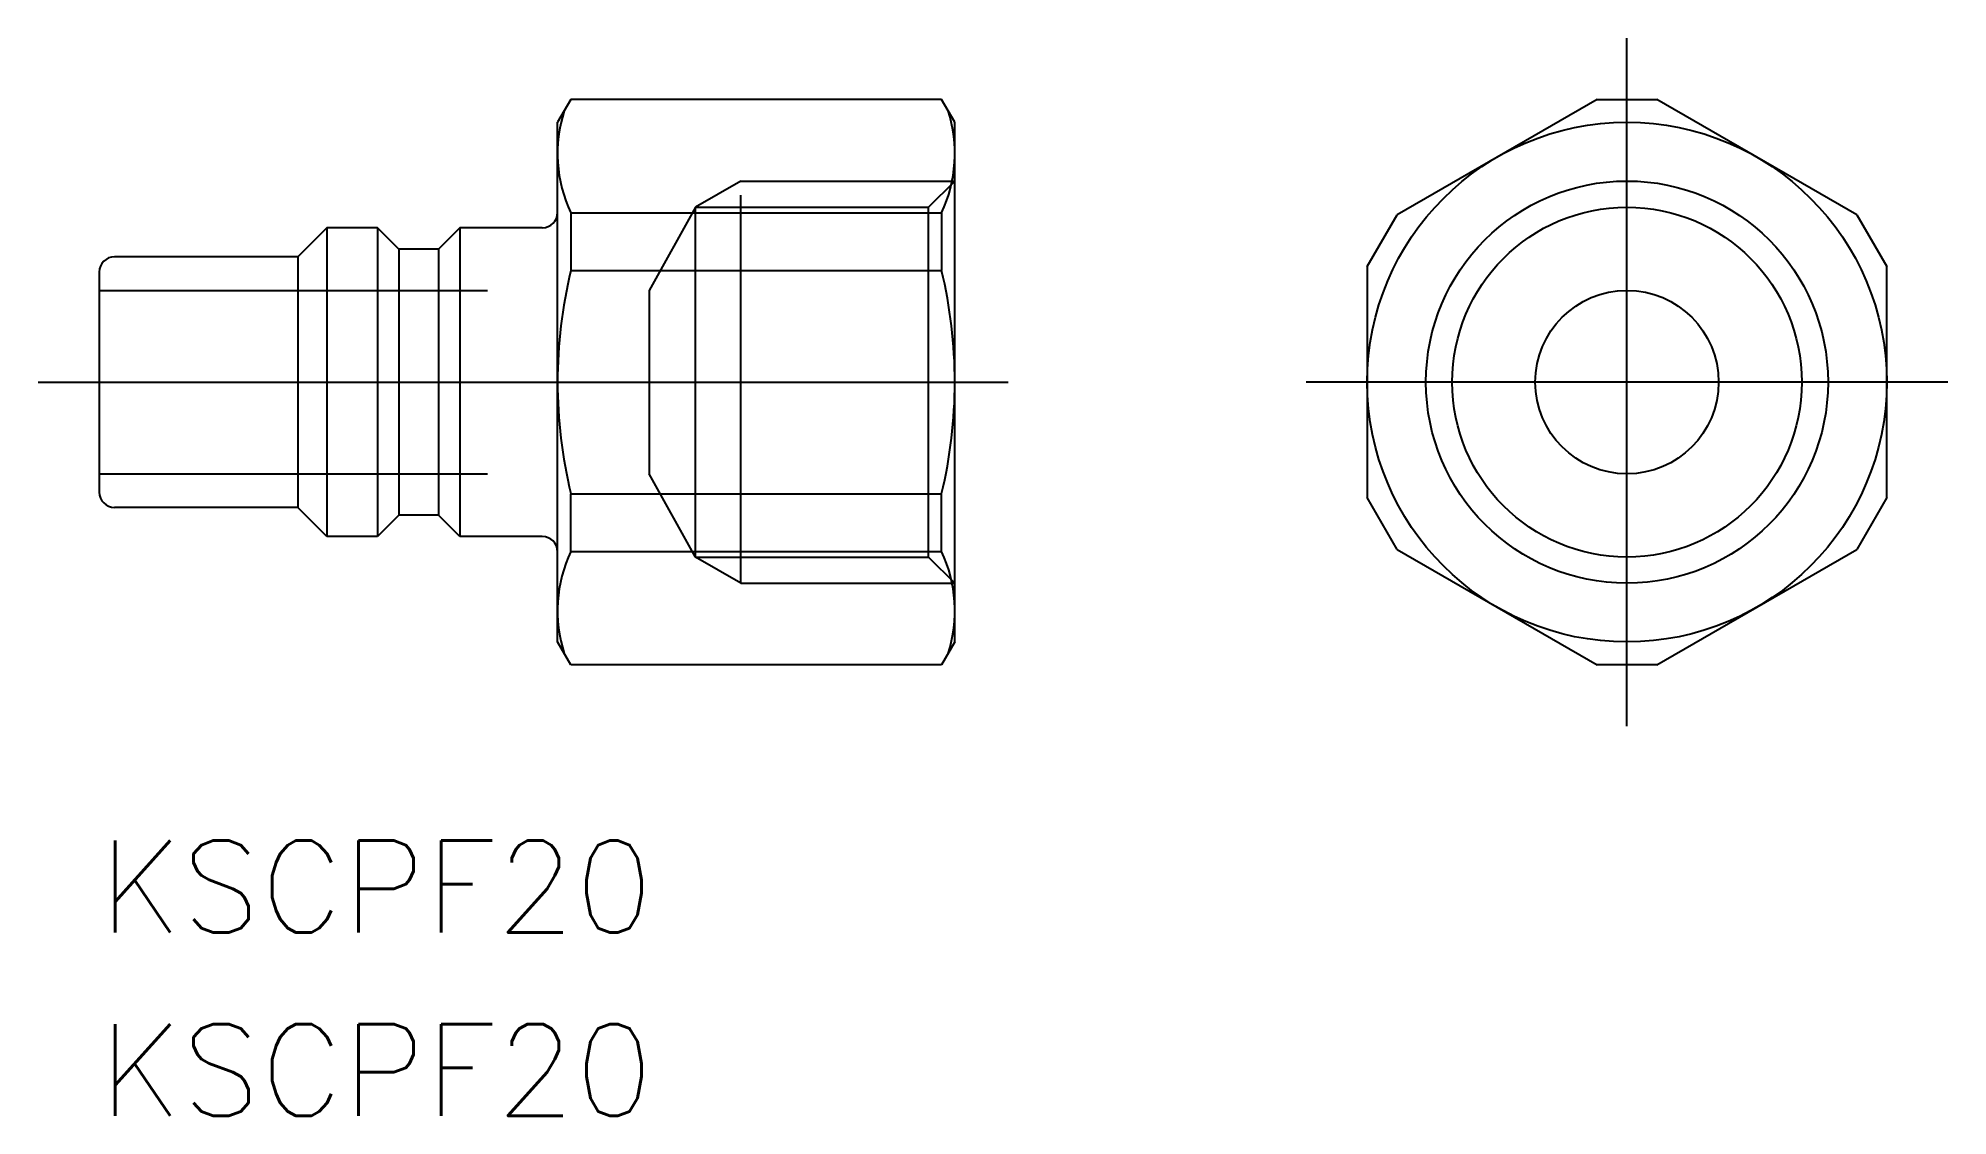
# Model space of a CAD drawing. Extents: x -2 to 60.5, y -24 to 11.2.
import ezdxf

# ---------------------------------------------------------------- set-up
doc = ezdxf.new("R2010")
doc.units = 0
doc.linetypes.add('CENTER', pattern=[50.8, 31.75, -6.35, 6.35, -6.35])
doc.linetypes.add('DASHED', pattern=[19.05, 12.7, -6.35])
doc.layers.get('0').update_dxf_attribs({"linetype": 'CONTINUOUS'})
doc.layers.add('CENTER', color=1, linetype='CONTINUOUS')
doc.styles.get("Standard").update_dxf_attribs({"font": 'txt.shx', "height": 3, "bigfont": 'bigfont.shx'})

msp = doc.modelspace()

# ---------------------------------------------------------------- linework, layer by layer
at = {"color": 7, "linetype": 'CONTINUOUS'}
for p, q in [((15.433, 9.25), (15, 8.5)), ((27.567, 9.25), (15.433, 9.25)), ((28, 8.5), (27.567, 9.25)), ((49.021, 9.25), (42.479, 5.472)), ((49.021, 9.25), (50.979, 9.25)), ((57.521, 5.472), (50.979, 9.25)), ((15, -8.5), (15, 8.5)), ((28, -8.5), (28, 8.5)), ((7.45, 5.05), (6.5, 4.1)), ((7.45, 5.05), (7.45, -5.05)), ((9.1, 5.05), (7.45, 5.05)), ((9.1, 5.05), (9.1, -5.05)), ((9.8, 4.35), (9.1, 5.05)), ((11.8, 5.05), (11.1, 4.35)), ((11.8, 5.05), (11.8, -5.05)), ((14.5, 5.05), (11.8, 5.05)), ((15.433, 5.537), (27.567, 5.537)), ((15.433, 5.537), (15.433, 3.649)), ((27.567, 5.537), (27.567, 3.649)), ((41.5, 3.778), (42.479, 5.472)), ((57.521, 5.472), (58.5, 3.778)), ((6.5, 4.1), (0.5, 4.1)), ((6.5, 4.1), (6.5, -4.1)), ((9.8, 4.35), (9.8, -4.35)), ((11.1, 4.35), (9.8, 4.35)), ((11.1, 4.35), (11.1, -4.35)), ((41.5, 3.778), (41.5, -3.778)), ((58.5, -3.778), (58.5, 3.778)), ((0, 3.6), (0, -3.6)), ((15.433, 3.649), (27.567, 3.649)), ((15.433, -3.649), (27.567, -3.649)), ((15.433, -5.537), (15.433, -3.649)), ((27.567, -5.537), (27.567, -3.649)), ((6.5, -4.1), (0.5, -4.1)), ((7.45, -5.05), (6.5, -4.1)), ((9.8, -4.35), (9.1, -5.05)), ((11.1, -4.35), (9.8, -4.35)), ((11.8, -5.05), (11.1, -4.35)), ((42.479, -5.472), (41.5, -3.778)), ((58.5, -3.778), (57.521, -5.472)), ((9.1, -5.05), (7.45, -5.05)), ((14.5, -5.05), (11.8, -5.05)), ((15.433, -5.537), (27.567, -5.537)), ((42.479, -5.472), (49.021, -9.25)), ((50.979, -9.25), (57.521, -5.472)), ((15.433, -9.25), (15, -8.5)), ((28, -8.5), (27.567, -9.25)), ((27.567, -9.25), (15.433, -9.25)), ((50.979, -9.25), (49.021, -9.25))]:
    msp.add_line(p, q, dxfattribs=at)
at = {"color": 3, "linetype": 'DASHED'}
for p, q in [((21, 6.579), (19.517, 5.722)), ((21, -6.579), (21, 6.579)), ((21, 6.579), (28, 6.579)), ((27.144, 5.722), (28, 6.579)), ((19.517, 5.722), (18, 3)), ((19.517, 5.722), (27.144, 5.722)), ((19.517, -5.723), (19.517, 5.722)), ((27.144, -5.723), (27.144, 5.722)), ((0, 3), (18, 3)), ((18, 3), (18, -3)), ((0, -3), (18, -3)), ((19.517, -5.723), (18, -3)), ((19.517, -5.723), (27.144, -5.723)), ((21, -6.579), (19.517, -5.723)), ((27.144, -5.723), (28, -6.579)), ((21, -6.579), (28, -6.579))]:
    msp.add_line(p, q, dxfattribs=at)
at = {"color": 7, "linetype": 'CONTINUOUS'}
for radius in [8.5, 5.722, 3]:
    msp.add_circle((50, 0), radius, dxfattribs=at)
at = {"color": 3, "linetype": 'CONTINUOUS'}
msp.add_circle((50, 0), 6.579, dxfattribs=at)
at = {"color": 7, "linetype": 'CONTINUOUS'}
for centre, radius, start, end in [((19.564, 7.481), 4.565, 162.2191, 205.20282), ((23.436, 7.481), 4.565, 334.79718, 17.7809), ((14.5, 5.55), 0.5, 270, 0), ((0.5, 3.6), 0.5, 90, 180), ((30.588, 0), 15.588, 166.4638, 180), ((12.412, 0), 15.588, 0, 13.5362), ((30.588, 0), 15.588, 180, 193.5362), ((12.412, 0), 15.588, 346.4638, 0), ((0.5, -3.6), 0.5, 180, 270), ((14.5, -5.55), 0.5, 0, 90), ((19.564, -7.481), 4.565, 154.79718, 197.7809), ((23.436, -7.481), 4.565, 342.2191, 25.20281)]:
    msp.add_arc(centre, radius, start, end, dxfattribs=at)
at = {"layer": 'CENTER', "color": 1, "linetype": 'CENTER'}
for p, q in [((50, -11.25), (50, 11.25)), ((-2, 0), (30, 0)), ((60.5, 0), (39.5, 0))]:
    msp.add_line(p, q, dxfattribs=at)

# ---------------------------------------------------------------- texts
at = {"color": 7, "linetype": 'CONTINUOUS'}
for p in [(0, -18), (0, -24)]:
    msp.add_text('KSCPF20', height=3, dxfattribs=at).set_placement(p)

doc.saveas('drawing.dxf')
